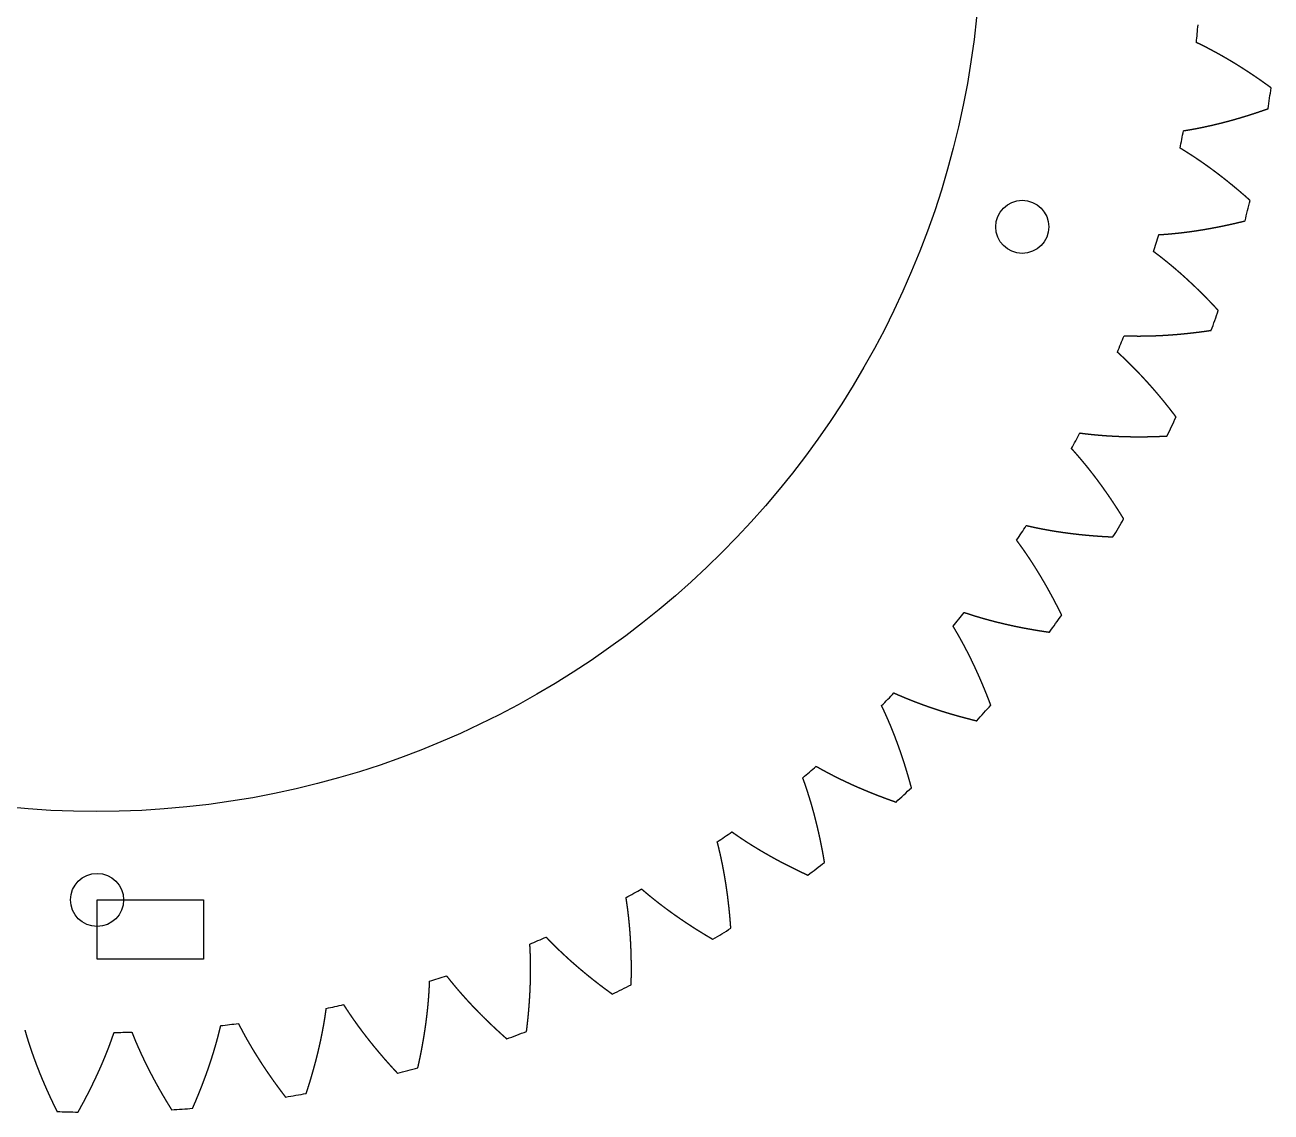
# Model space of a CAD drawing. Header units: millimetres. Extents: x -106 to 415, y -206 to 191.
# Drawn here: x 148.7 to 219.1, y 40.3 to 101.8 of the extents above; entities that cross this region are included whole.
import ezdxf

# ---------------------------------------------------------------- set-up
doc = ezdxf.new("R2010")
doc.units = ezdxf.units.MM
doc.header["$MEASUREMENT"] = 0

msp = doc.modelspace()

# ---------------------------------------------------------------- linework, layer by layer
at = {"linetype": 'Continuous'}
msp.add_lwpolyline([(152.77014, 52.32297), (158.78647, 52.32297), (158.78647, 48.97649), (152.77014, 48.97649)], close=True, dxfattribs=at)
for centre, radius in [((152.72122, 107.32297), 50), ((205.04444, 90.37356), 1.5), ((152.77014, 52.32297), 1.5)]:
    msp.add_circle(centre, radius)
for radius, start, end in [(62.5, 354.0031316, 354.9199455), (67, 351.1838634, 352.2007522), (62.5, 348.4646701, 349.3814839), (67, 345.6454018, 346.6622907), (62.5, 342.9262085, 343.8430224), (67, 340.1069403, 341.1238291), (62.5, 337.387747, 338.3045609), (67, 334.5684787, 335.5853676), (62.5, 331.8492855, 332.7660993), (62.5, 326.3108239, 327.2276378), (67, 329.0300172, 330.046906), (62.5, 320.7723624, 321.6891762), (67, 323.4915557, 324.5084445), (62.5, 315.2339009, 316.1507147), (67, 317.9530941, 318.969983), (62.5, 309.6954393, 310.6122532), (67, 312.4146326, 313.4315214), (62.5, 304.1569778, 305.0737916), (67, 306.8761711, 307.8930599), (62.5, 298.6185162, 299.5353301), (67, 301.3377095, 302.3545984), (62.5, 293.0800547, 293.9968686), (62.5, 287.5415932, 288.458407), (67, 295.799248, 296.8161368), (62.5, 282.0031316, 282.9199455), (62.5, 276.4646701, 277.3814839), (62.5, 270.9262085, 271.8430224), (67, 290.2607864, 291.2776753), (67, 284.7223249, 285.7392137), (67, 279.1838634, 280.2007522), (67, 268.1069403, 269.1238291), (67, 273.6454018, 274.6622907)]:
    msp.add_arc((152.72122, 107.32297), radius, start, end)
for points in [[(219.10144, 98.2309), (219.08332, 98.24419), (219.04704, 98.27073), (218.9926, 98.31043), (218.91991, 98.36313), (218.82891, 98.42862), (218.73776, 98.49371), (218.64646, 98.55842), (218.55503, 98.62273), (218.46344, 98.68665), (218.37171, 98.75017), (218.27984, 98.81328), (218.18782, 98.876), (218.09566, 98.93831), (218.00335, 99.00021), (217.91091, 99.0617), (217.81832, 99.12278), (217.72559, 99.18344), (217.63272, 99.24368), (217.53971, 99.3035), (217.44655, 99.3629), (217.35326, 99.42187), (217.25982, 99.48041), (217.16625, 99.53852), (217.07254, 99.59619), (216.97868, 99.65342), (216.88469, 99.7102), (216.79056, 99.76655), (216.69629, 99.82244), (216.60188, 99.87788), (216.50734, 99.93286), (216.41266, 99.98738), (216.31784, 100.04144), (216.22288, 100.09502), (216.12779, 100.14814), (216.03256, 100.20077), (215.93719, 100.25293), (215.84169, 100.3046), (215.74605, 100.35579), (215.65028, 100.40648), (215.55437, 100.45667), (215.45833, 100.50634), (215.36215, 100.5555), (215.26583, 100.60414), (215.16938, 100.65226), (215.0728, 100.69985), (214.99542, 100.73751), (214.93733, 100.76552), (214.89858, 100.78408), (214.8792, 100.79334)], [(214.15096, 95.80616), (214.17218, 95.80949), (214.21463, 95.8162), (214.2783, 95.82643), (214.36321, 95.84039), (214.46937, 95.85837), (214.57556, 95.8769), (214.68176, 95.89597), (214.78798, 95.91557), (214.89422, 95.93571), (215.00047, 95.95638), (215.10674, 95.97757), (215.21302, 95.99927), (215.31931, 96.02148), (215.42561, 96.04419), (215.53191, 96.0674), (215.63822, 96.0911), (215.74454, 96.11529), (215.85085, 96.13998), (215.95717, 96.16515), (216.06349, 96.1908), (216.16981, 96.21693), (216.27613, 96.24353), (216.38244, 96.27061), (216.48874, 96.29815), (216.59504, 96.32615), (216.70133, 96.35462), (216.80762, 96.38354), (216.91389, 96.41292), (217.02015, 96.44275), (217.1264, 96.47303), (217.23263, 96.50376), (217.33885, 96.53493), (217.44506, 96.56654), (217.55124, 96.59859), (217.65741, 96.63108), (217.76356, 96.664), (217.86969, 96.69736), (217.9758, 96.73114), (218.08189, 96.76535), (218.18795, 96.79999), (218.29399, 96.83505), (218.4, 96.87053), (218.50598, 96.90643), (218.61194, 96.94275), (218.71787, 96.97948), (218.80259, 97.00919), (218.86611, 97.03166), (218.90846, 97.04672), (218.92963, 97.05427)], [(217.91405, 91.86673), (217.89728, 91.88171), (217.86374, 91.91163), (217.81338, 91.95639), (217.74612, 92.01586), (217.66186, 92.08983), (217.57742, 92.16342), (217.4928, 92.23663), (217.40799, 92.30947), (217.32301, 92.38193), (217.23784, 92.454), (217.15248, 92.52569), (217.06695, 92.59699), (216.98123, 92.66791), (216.89533, 92.73843), (216.80925, 92.80855), (216.72299, 92.87828), (216.63655, 92.94761), (216.54992, 93.01653), (216.46312, 93.08505), (216.37613, 93.15316), (216.28897, 93.22086), (216.20162, 93.28815), (216.11409, 93.35501), (216.02638, 93.42146), (215.93849, 93.48748), (215.85041, 93.55308), (215.76216, 93.61824), (215.67373, 93.68297), (215.58511, 93.74726), (215.49631, 93.81111), (215.40734, 93.87452), (215.31818, 93.93747), (215.22884, 93.99997), (215.13931, 94.06201), (215.04961, 94.1236), (214.95972, 94.18471), (214.86965, 94.24536), (214.7794, 94.30554), (214.68897, 94.36524), (214.59835, 94.42445), (214.50755, 94.48316), (214.41656, 94.54138), (214.32539, 94.59908), (214.23404, 94.65628), (214.1425, 94.71298), (214.06912, 94.75792), (214.014, 94.79141), (213.97722, 94.81363), (213.95882, 94.82471)], [(212.75265, 89.9311), (212.77409, 89.93236), (212.81699, 89.93495), (212.88135, 89.93898), (212.96722, 89.94468), (213.07462, 89.95234), (213.18209, 89.96053), (213.28964, 89.96926), (213.39726, 89.97852), (213.50494, 89.98831), (213.6127, 89.99863), (213.72051, 90.00946), (213.82839, 90.0208), (213.93633, 90.03265), (214.04432, 90.04499), (214.15237, 90.05783), (214.26047, 90.07117), (214.36862, 90.08499), (214.47683, 90.0993), (214.58508, 90.11409), (214.69338, 90.12936), (214.80172, 90.14511), (214.91011, 90.16132), (215.01854, 90.17801), (215.127, 90.19516), (215.23551, 90.21278), (215.34405, 90.23085), (215.45263, 90.24938), (215.56124, 90.26837), (215.66988, 90.2878), (215.77856, 90.30769), (215.88726, 90.32802), (215.996, 90.34879), (216.10476, 90.37001), (216.21354, 90.39166), (216.32235, 90.41375), (216.43118, 90.43627), (216.54003, 90.45923), (216.64891, 90.48261), (216.7578, 90.50643), (216.86671, 90.53066), (216.97564, 90.55533), (217.08458, 90.58041), (217.19353, 90.60591), (217.3025, 90.63183), (217.41148, 90.65817), (217.49867, 90.67957), (217.56407, 90.6958), (217.60767, 90.70671), (217.62947, 90.71218)], [(216.11796, 85.64687), (216.10272, 85.6634), (216.07223, 85.69641), (216.02642, 85.74583), (215.96521, 85.81151), (215.88848, 85.89326), (215.81154, 85.97466), (215.73438, 86.0557), (215.657, 86.13638), (215.5794, 86.2167), (215.50159, 86.29666), (215.42355, 86.37626), (215.3453, 86.45548), (215.26682, 86.53434), (215.18813, 86.61282), (215.10922, 86.69092), (215.03009, 86.76865), (214.95075, 86.846), (214.87118, 86.92296), (214.79139, 86.99954), (214.71139, 87.07573), (214.63116, 87.15152), (214.55071, 87.22692), (214.47004, 87.30193), (214.38916, 87.37653), (214.30805, 87.45072), (214.22672, 87.52451), (214.14517, 87.59789), (214.06339, 87.67085), (213.98139, 87.7434), (213.89917, 87.81552), (213.81673, 87.88722), (213.73406, 87.95848), (213.65117, 88.02931), (213.56805, 88.09971), (213.48471, 88.16966), (213.40114, 88.23917), (213.31735, 88.30823), (213.23333, 88.37683), (213.14908, 88.44498), (213.0646, 88.51266), (212.97989, 88.57986), (212.89494, 88.64659), (212.80977, 88.71282), (212.72436, 88.77857), (212.63872, 88.84384), (212.57002, 88.89566), (212.51839, 88.9343), (212.48393, 88.95997), (212.46668, 88.97278)], [(210.79384, 84.21842), (210.81531, 84.21761), (210.85825, 84.21604), (210.92271, 84.21385), (211.00872, 84.21123), (211.11636, 84.20849), (211.22412, 84.20627), (211.33201, 84.20458), (211.44002, 84.20341), (211.54815, 84.20276), (211.65639, 84.20263), (211.76475, 84.20301), (211.87322, 84.20388), (211.9818, 84.20526), (212.09048, 84.20712), (212.19926, 84.20947), (212.30814, 84.21231), (212.41713, 84.21563), (212.52621, 84.21943), (212.63538, 84.2237), (212.74465, 84.22845), (212.854, 84.23367), (212.96345, 84.23935), (213.07298, 84.24549), (213.1826, 84.2521), (213.2923, 84.25915), (213.40208, 84.26667), (213.51194, 84.27463), (213.62187, 84.28305), (213.73189, 84.2919), (213.84197, 84.30121), (213.95213, 84.31095), (214.06236, 84.32114), (214.17266, 84.33175), (214.28303, 84.34281), (214.39346, 84.35429), (214.50396, 84.36621), (214.61452, 84.37855), (214.72514, 84.39132), (214.83582, 84.40451), (214.94657, 84.41812), (215.05736, 84.43216), (215.16822, 84.44661), (215.27912, 84.46148), (215.39008, 84.47676), (215.50109, 84.49245), (215.58995, 84.50534), (215.65661, 84.51518), (215.70106, 84.52183), (215.72329, 84.52517)], [(213.72995, 79.62939), (213.71638, 79.64731), (213.68922, 79.68312), (213.64839, 79.73673), (213.59381, 79.80801), (213.52533, 79.89678), (213.4566, 79.98523), (213.38762, 80.07334), (213.31839, 80.16111), (213.24891, 80.24855), (213.17917, 80.33564), (213.10918, 80.4224), (213.03894, 80.5088), (212.96844, 80.59486), (212.89769, 80.68057), (212.82669, 80.76593), (212.75543, 80.85093), (212.68392, 80.93558), (212.61215, 81.01986), (212.54013, 81.10378), (212.46785, 81.18734), (212.39531, 81.27052), (212.32252, 81.35333), (212.24947, 81.43577), (212.17616, 81.51783), (212.10259, 81.59951), (212.02876, 81.6808), (211.95467, 81.76171), (211.88032, 81.84222), (211.80571, 81.92234), (211.73083, 82.00206), (211.65569, 82.08138), (211.58029, 82.16029), (211.50462, 82.23879), (211.42869, 82.31688), (211.35248, 82.39455), (211.27601, 82.4718), (211.19928, 82.54862), (211.12227, 82.62502), (211.04499, 82.70098), (210.96744, 82.77649), (210.88961, 82.85156), (210.8115, 82.92617), (210.73312, 83.00032), (210.65445, 83.07401), (210.57551, 83.14723), (210.51213, 83.20544), (210.46447, 83.24889), (210.43265, 83.27776), (210.41672, 83.29218)], [(208.29283, 78.72147), (208.31412, 78.71859), (208.35671, 78.71288), (208.42065, 78.70447), (208.50601, 78.69357), (208.61288, 78.68045), (208.71992, 78.66784), (208.82714, 78.65574), (208.93454, 78.64416), (209.0421, 78.63308), (209.14983, 78.6225), (209.25772, 78.61241), (209.36576, 78.60282), (209.47397, 78.59371), (209.58232, 78.58507), (209.69082, 78.57692), (209.79947, 78.56923), (209.90826, 78.56202), (210.0172, 78.55527), (210.12628, 78.54899), (210.23549, 78.54317), (210.34484, 78.5378), (210.45433, 78.5329), (210.56394, 78.52844), (210.67368, 78.52443), (210.78355, 78.52087), (210.89354, 78.51776), (211.00366, 78.51508), (211.11389, 78.51284), (211.22425, 78.51104), (211.33472, 78.50968), (211.4453, 78.50875), (211.556, 78.50824), (211.66681, 78.50817), (211.77773, 78.50852), (211.88876, 78.50929), (211.99989, 78.51048), (212.11112, 78.5121), (212.22246, 78.51413), (212.3339, 78.51658), (212.44544, 78.51944), (212.55707, 78.52272), (212.6688, 78.5264), (212.78063, 78.5305), (212.89254, 78.535), (213.00455, 78.5399), (213.09423, 78.54415), (213.16153, 78.54752), (213.20642, 78.54984), (213.22886, 78.55103)], [(210.77233, 73.87049), (210.76055, 73.88963), (210.73696, 73.92789), (210.7015, 73.98519), (210.65406, 74.06141), (210.59447, 74.15638), (210.5346, 74.25104), (210.47444, 74.3454), (210.41401, 74.43944), (210.35328, 74.53317), (210.29228, 74.62659), (210.23099, 74.7197), (210.16941, 74.81248), (210.10755, 74.90494), (210.04541, 74.99708), (209.98297, 75.08889), (209.92025, 75.18038), (209.85724, 75.27153), (209.79395, 75.36235), (209.73036, 75.45283), (209.66648, 75.54297), (209.60231, 75.63276), (209.53785, 75.72221), (209.47309, 75.81132), (209.40805, 75.90007), (209.3427, 75.98847), (209.27706, 76.07651), (209.21113, 76.16418), (209.1449, 76.2515), (209.07837, 76.33845), (209.01153, 76.42502), (208.9444, 76.51122), (208.87697, 76.59704), (208.80923, 76.68248), (208.74118, 76.76753), (208.67283, 76.85219), (208.60418, 76.93646), (208.53521, 77.02033), (208.46594, 77.1038), (208.39635, 77.18687), (208.32644, 77.26952), (208.25622, 77.35174), (208.18568, 77.43354), (208.11482, 77.51491), (208.04363, 77.59585), (207.97213, 77.67635), (207.91466, 77.7404), (207.87142, 77.78825), (207.84253, 77.82006), (207.82807, 77.83594)], [(205.27296, 73.49155), (205.29387, 73.48663), (205.33571, 73.47684), (205.39854, 73.4623), (205.48245, 73.44321), (205.58755, 73.41984), (205.69288, 73.39696), (205.79843, 73.37457), (205.90421, 73.35267), (206.0102, 73.33126), (206.1164, 73.31034), (206.22281, 73.28989), (206.32943, 73.26991), (206.43625, 73.2504), (206.54326, 73.23135), (206.65047, 73.21275), (206.75787, 73.19462), (206.86546, 73.17694), (206.97324, 73.15971), (207.0812, 73.14293), (207.18934, 73.12659), (207.29767, 73.1107), (207.40616, 73.09525), (207.51484, 73.08024), (207.62368, 73.06566), (207.73269, 73.05151), (207.84187, 73.03779), (207.95121, 73.0245), (208.06072, 73.01163), (208.17038, 72.99919), (208.28021, 72.98717), (208.39018, 72.97557), (208.50032, 72.96438), (208.6106, 72.95361), (208.72104, 72.94326), (208.83162, 72.93331), (208.94235, 72.92378), (209.05322, 72.91465), (209.16423, 72.90592), (209.27539, 72.8976), (209.38668, 72.88969), (209.49811, 72.88217), (209.60968, 72.87506), (209.72137, 72.86834), (209.8332, 72.86202), (209.94516, 72.85609), (210.03483, 72.85167), (210.10214, 72.84852), (210.14704, 72.8465), (210.1695, 72.84551)], [(207.27269, 68.42391), (207.26282, 68.44411), (207.24304, 68.48446), (207.21327, 68.54492), (207.1734, 68.62536), (207.12326, 68.72564), (207.0728, 68.82564), (207.02203, 68.92536), (206.97096, 69.0248), (206.91957, 69.12395), (206.86786, 69.22282), (206.81584, 69.32141), (206.76351, 69.4197), (206.71086, 69.5177), (206.6579, 69.61541), (206.60462, 69.71282), (206.55102, 69.80993), (206.4971, 69.90673), (206.44286, 70.00324), (206.38831, 70.09943), (206.33343, 70.19532), (206.27822, 70.29089), (206.22269, 70.38614), (206.16684, 70.48108), (206.11066, 70.57569), (206.05416, 70.66999), (205.99732, 70.76395), (205.94016, 70.85758), (205.88266, 70.95088), (205.82483, 71.04384), (205.76667, 71.13647), (205.70817, 71.22874), (205.64933, 71.32067), (205.59015, 71.41225), (205.53064, 71.50347), (205.47078, 71.59433), (205.41057, 71.68483), (205.35002, 71.77497), (205.28913, 71.86474), (205.22788, 71.95413), (205.16628, 72.04314), (205.10433, 72.13176), (205.04201, 72.21999), (204.97933, 72.30781), (204.91629, 72.39524), (204.85288, 72.48227), (204.80187, 72.55157), (204.76345, 72.60336), (204.73776, 72.63781), (204.7249, 72.65502)], [(201.76242, 68.57752), (201.78276, 68.5706), (201.82346, 68.55682), (201.8846, 68.53628), (201.96627, 68.50918), (202.06863, 68.47578), (202.17126, 68.44284), (202.27416, 68.41036), (202.37732, 68.37836), (202.48075, 68.34682), (202.58444, 68.31574), (202.68838, 68.28512), (202.79257, 68.25494), (202.89701, 68.22521), (203.00169, 68.19592), (203.1066, 68.16707), (203.21175, 68.13865), (203.31713, 68.11067), (203.42274, 68.08312), (203.52858, 68.056), (203.63464, 68.0293), (203.74092, 68.00303), (203.84742, 67.97718), (203.95414, 67.95175), (204.06107, 67.92673), (204.1682, 67.90213), (204.27555, 67.87794), (204.3831, 67.85415), (204.49085, 67.83078), (204.5988, 67.80781), (204.70695, 67.78525), (204.8153, 67.76309), (204.92384, 67.74132), (205.03257, 67.71996), (205.14149, 67.69899), (205.25059, 67.67842), (205.35988, 67.65824), (205.46936, 67.63845), (205.57901, 67.61906), (205.68885, 67.60005), (205.79886, 67.58143), (205.90904, 67.56319), (206.0194, 67.54534), (206.12992, 67.52788), (206.24062, 67.51079), (206.35148, 67.49409), (206.44031, 67.48103), (206.507, 67.4714), (206.5515, 67.46506), (206.57376, 67.46191)], [(203.26373, 63.34053), (203.25585, 63.36158), (203.24005, 63.40366), (203.21626, 63.46671), (203.18434, 63.55062), (203.14411, 63.65527), (203.10354, 63.75967), (203.06263, 63.86383), (203.02139, 63.96773), (202.97981, 64.07139), (202.93789, 64.17479), (202.89563, 64.27793), (202.85303, 64.38082), (202.81008, 64.48344), (202.7668, 64.5858), (202.72317, 64.6879), (202.67919, 64.78973), (202.63487, 64.89129), (202.5902, 64.99257), (202.54518, 65.09358), (202.49981, 65.19432), (202.45409, 65.29477), (202.40801, 65.39494), (202.36158, 65.49482), (202.3148, 65.59442), (202.26766, 65.69372), (202.22016, 65.79273), (202.17229, 65.89145), (202.12407, 65.98986), (202.07548, 66.08797), (202.02653, 66.18577), (201.97721, 66.28327), (201.92752, 66.38044), (201.87746, 66.4773), (201.82702, 66.57384), (201.77621, 66.67006), (201.72502, 66.76595), (201.67346, 66.86151), (201.62151, 66.95673), (201.56918, 67.05162), (201.51645, 67.14616), (201.46334, 67.24035), (201.40983, 67.33417), (201.35592, 67.42764), (201.30161, 67.52075), (201.2469, 67.61348), (201.20282, 67.68739), (201.16957, 67.74265), (201.14733, 67.77942), (201.13619, 67.79778)], [(197.79401, 64.02524), (197.81358, 64.01639), (197.85276, 63.99874), (197.91163, 63.9724), (197.9903, 63.93755), (198.08896, 63.89442), (198.18793, 63.85173), (198.28722, 63.80947), (198.38681, 63.76766), (198.48671, 63.72629), (198.58692, 63.68535), (198.68742, 63.64483), (198.78821, 63.60474), (198.88929, 63.56507), (198.99065, 63.52582), (199.09229, 63.48697), (199.19421, 63.44854), (199.2964, 63.41052), (199.39885, 63.3729), (199.50158, 63.33569), (199.60457, 63.29889), (199.70782, 63.26248), (199.81133, 63.22647), (199.91509, 63.19086), (200.01911, 63.15564), (200.12337, 63.12081), (200.22788, 63.08637), (200.33263, 63.05232), (200.43762, 63.01865), (200.54286, 62.98537), (200.64832, 62.95248), (200.75402, 62.91996), (200.85996, 62.88783), (200.96612, 62.85607), (201.0725, 62.82469), (201.17912, 62.79368), (201.28595, 62.76305), (201.393, 62.73279), (201.50027, 62.7029), (201.60776, 62.67338), (201.71546, 62.64423), (201.82337, 62.61544), (201.93149, 62.58703), (202.03981, 62.55897), (202.14834, 62.53129), (202.25708, 62.50396), (202.34423, 62.48239), (202.40968, 62.46637), (202.45336, 62.45576), (202.4752, 62.45047)], [(198.78286, 58.6678), (198.77705, 58.68952), (198.76539, 58.73292), (198.74779, 58.79797), (198.72412, 58.88457), (198.69417, 58.99262), (198.66387, 59.10045), (198.63321, 59.20806), (198.60219, 59.31546), (198.5708, 59.42265), (198.53906, 59.52961), (198.50695, 59.63635), (198.47448, 59.74287), (198.44164, 59.84916), (198.40843, 59.95522), (198.37486, 60.06105), (198.34092, 60.16665), (198.3066, 60.27201), (198.27192, 60.37714), (198.23686, 60.48202), (198.20142, 60.58666), (198.16561, 60.69106), (198.12942, 60.79521), (198.09285, 60.89911), (198.05589, 61.00275), (198.01855, 61.10614), (197.98083, 61.20928), (197.94272, 61.31215), (197.90422, 61.41476), (197.86533, 61.5171), (197.82604, 61.61917), (197.78636, 61.72096), (197.74628, 61.82248), (197.7058, 61.92372), (197.66492, 62.02468), (197.62363, 62.12535), (197.58194, 62.22574), (197.53983, 62.32583), (197.49732, 62.42562), (197.45439, 62.52511), (197.41104, 62.6243), (197.36726, 62.72317), (197.32306, 62.82173), (197.27842, 62.91996), (197.23335, 63.01787), (197.18785, 63.11546), (197.1511, 63.19327), (197.12335, 63.25148), (197.10476, 63.29023), (197.09544, 63.30958)], [(193.40476, 59.87721), (193.42339, 59.86652), (193.46068, 59.84517), (193.51673, 59.81328), (193.59167, 59.77099), (193.68571, 59.71854), (193.7801, 59.66649), (193.87484, 59.61486), (193.96994, 59.56363), (194.06538, 59.51281), (194.16116, 59.46239), (194.25729, 59.41236), (194.35374, 59.36273), (194.45052, 59.31349), (194.54761, 59.26463), (194.64503, 59.21616), (194.74276, 59.16807), (194.8408, 59.12036), (194.93915, 59.07304), (195.03781, 59.02609), (195.13677, 58.97951), (195.23602, 58.93331), (195.33557, 58.88748), (195.43541, 58.84202), (195.53554, 58.79692), (195.63595, 58.75219), (195.73665, 58.70783), (195.83763, 58.66383), (195.93888, 58.62019), (196.04041, 58.5769), (196.14221, 58.53398), (196.24428, 58.49142), (196.34662, 58.44921), (196.44922, 58.40735), (196.55208, 58.36585), (196.6552, 58.3247), (196.75858, 58.2839), (196.86221, 58.24345), (196.9661, 58.20334), (197.07023, 58.16359), (197.17461, 58.12418), (197.27924, 58.08511), (197.38411, 58.04639), (197.48923, 58.00802), (197.59458, 57.96998), (197.70017, 57.93229), (197.78483, 57.90241), (197.84843, 57.88015), (197.89088, 57.86537), (197.91211, 57.858)], [(193.87192, 54.44935), (193.86823, 54.47153), (193.86082, 54.51586), (193.84958, 54.5823), (193.83438, 54.67078), (193.815, 54.78121), (193.79525, 54.89146), (193.77512, 55.00153), (193.75461, 55.11143), (193.73371, 55.22114), (193.71244, 55.33067), (193.69078, 55.44001), (193.66874, 55.54916), (193.64632, 55.65813), (193.6235, 55.7669), (193.6003, 55.87547), (193.57671, 55.98386), (193.55272, 56.09204), (193.52834, 56.20002), (193.50357, 56.3078), (193.4784, 56.41537), (193.45283, 56.52274), (193.42686, 56.62989), (193.40048, 56.73684), (193.37371, 56.84357), (193.34652, 56.95008), (193.31893, 57.05637), (193.29092, 57.16244), (193.26251, 57.26828), (193.23367, 57.3739), (193.20442, 57.47929), (193.17475, 57.58444), (193.14466, 57.68935), (193.11414, 57.79403), (193.08319, 57.89846), (193.05181, 58.00264), (193.02, 58.10658), (192.98775, 58.21027), (192.95507, 58.3137), (192.92194, 58.41687), (192.88837, 58.51978), (192.85434, 58.62242), (192.81985, 58.72478), (192.7849, 58.82686), (192.74949, 58.92866), (192.71362, 59.03019), (192.68455, 59.11118), (192.66255, 59.1718), (192.64778, 59.21216), (192.64038, 59.23232)], [(188.63565, 56.17218), (188.65317, 56.15974), (188.68823, 56.13489), (188.74094, 56.09773), (188.81145, 56.04841), (188.89998, 55.98713), (188.98891, 55.92622), (189.07822, 55.86568), (189.16793, 55.80551), (189.25802, 55.74572), (189.34849, 55.68628), (189.43934, 55.62722), (189.53055, 55.56851), (189.62212, 55.51016), (189.71406, 55.45216), (189.80634, 55.39451), (189.89897, 55.33721), (189.99195, 55.28027), (190.08527, 55.22367), (190.17894, 55.16741), (190.27294, 55.11151), (190.36727, 55.05594), (190.46193, 55.00071), (190.55692, 54.94583), (190.65223, 54.89128), (190.74786, 54.83707), (190.8438, 54.78319), (190.94006, 54.72965), (191.03663, 54.67644), (191.13351, 54.62356), (191.23069, 54.57102), (191.32817, 54.5188), (191.42596, 54.46691), (191.52404, 54.41535), (191.62242, 54.36411), (191.72108, 54.3132), (191.82004, 54.26261), (191.91929, 54.21235), (192.01882, 54.1624), (192.11863, 54.11278), (192.21872, 54.06348), (192.31909, 54.0145), (192.41973, 53.96584), (192.52065, 53.9175), (192.62184, 53.86948), (192.7233, 53.82177), (192.80468, 53.78385), (192.86584, 53.75556), (192.90666, 53.73676), (192.92709, 53.72737)], [(188.57678, 50.72457), (188.57525, 50.747), (188.57214, 50.79184), (188.56737, 50.85905), (188.56078, 50.94859), (188.55215, 51.06037), (188.54313, 51.17201), (188.53371, 51.28352), (188.52391, 51.39488), (188.5137, 51.50609), (188.5031, 51.61716), (188.49209, 51.72808), (188.48069, 51.83886), (188.46889, 51.94948), (188.45668, 52.05994), (188.44406, 52.17025), (188.43104, 52.2804), (188.41761, 52.39039), (188.40376, 52.50022), (188.38951, 52.60989), (188.37484, 52.71939), (188.35975, 52.82872), (188.34424, 52.93789), (188.32831, 53.04688), (188.31196, 53.15569), (188.29518, 53.26433), (188.27798, 53.37279), (188.26034, 53.48107), (188.24227, 53.58916), (188.22377, 53.69707), (188.20482, 53.80478), (188.18544, 53.91231), (188.16561, 54.01964), (188.14534, 54.12677), (188.12461, 54.2337), (188.10343, 54.34043), (188.0818, 54.44695), (188.05972, 54.55326), (188.03717, 54.65937), (188.01415, 54.76525), (187.99066, 54.87092), (187.9667, 54.97636), (187.94225, 55.08158), (187.91732, 55.18656), (187.8919, 55.2913), (187.866, 55.39581), (187.84488, 55.47923), (187.82883, 55.54169), (187.81803, 55.58329), (187.81261, 55.60407)], [(183.53123, 52.94473), (183.54746, 52.93066), (183.57996, 52.90254), (183.62883, 52.86047), (183.69426, 52.80457), (183.77646, 52.73503), (183.85909, 52.66582), (183.94215, 52.59694), (184.02563, 52.5284), (184.10953, 52.46019), (184.19384, 52.3923), (184.27857, 52.32474), (184.36369, 52.2575), (184.4492, 52.19059), (184.5351, 52.12398), (184.62139, 52.0577), (184.70806, 51.99173), (184.79511, 51.92608), (184.88254, 51.86073), (184.97033, 51.7957), (185.0585, 51.73098), (185.14703, 51.66657), (185.23592, 51.60247), (185.32516, 51.53867), (185.41476, 51.47518), (185.50471, 51.41199), (185.59501, 51.34911), (185.68565, 51.28653), (185.77664, 51.22424), (185.86796, 51.16226), (185.95962, 51.10058), (186.05161, 51.0392), (186.14393, 50.97811), (186.23657, 50.91733), (186.32954, 50.85683), (186.42284, 50.79664), (186.51645, 50.73674), (186.61038, 50.67713), (186.70463, 50.61781), (186.79918, 50.55879), (186.89405, 50.50006), (186.98922, 50.44162), (187.0847, 50.38347), (187.18048, 50.32562), (187.27657, 50.26805), (187.37295, 50.21077), (187.45029, 50.16518), (187.50843, 50.13112), (187.54725, 50.10846), (187.56667, 50.09715)], [(182.94686, 47.52823), (182.9475, 47.5507), (182.94874, 47.59563), (182.95048, 47.66299), (182.95256, 47.75275), (182.95475, 47.86484), (182.95655, 47.97684), (182.95794, 48.08873), (182.95893, 48.20051), (182.9595, 48.31219), (182.95967, 48.42377), (182.95942, 48.53523), (182.95876, 48.64659), (182.95769, 48.75783), (182.9562, 48.86896), (182.95429, 48.97997), (182.95196, 49.09087), (182.94921, 49.20164), (182.94603, 49.31229), (182.94242, 49.42283), (182.93839, 49.53323), (182.93392, 49.64351), (182.92902, 49.75366), (182.92369, 49.86368), (182.91791, 49.97356), (182.9117, 50.08331), (182.90504, 50.19293), (182.89794, 50.3024), (182.89039, 50.41173), (182.88238, 50.52092), (182.87392, 50.62996), (182.86501, 50.73886), (182.85563, 50.8476), (182.84579, 50.95619), (182.83548, 51.06462), (182.8247, 51.17289), (182.81346, 51.281), (182.80173, 51.38895), (182.78953, 51.49674), (182.77684, 51.60435), (182.76366, 51.71179), (182.74998, 51.81906), (182.73581, 51.92614), (182.72112, 52.03303), (182.70593, 52.13974), (182.69023, 52.24627), (182.67727, 52.33134), (182.66732, 52.39505), (182.66059, 52.4375), (182.65719, 52.45871)], [(178.13914, 50.22499), (178.15393, 50.20942), (178.18357, 50.1783), (178.22816, 50.1317), (178.28788, 50.06975), (178.36299, 49.9926), (178.43855, 49.91574), (178.51458, 49.83917), (178.59105, 49.76289), (178.66798, 49.6869), (178.74534, 49.61119), (178.82315, 49.53577), (178.90138, 49.46063), (178.98004, 49.38577), (179.05911, 49.31119), (179.1386, 49.23689), (179.2185, 49.16286), (179.29881, 49.08911), (179.37952, 49.01564), (179.46063, 48.94244), (179.54214, 48.86951), (179.62403, 48.79686), (179.70632, 48.72447), (179.789, 48.65236), (179.87205, 48.58052), (179.95548, 48.50894), (180.03929, 48.43764), (180.12347, 48.3666), (180.20801, 48.29583), (180.29293, 48.22532), (180.3782, 48.15508), (180.46384, 48.08511), (180.54983, 48.0154), (180.63618, 47.94595), (180.72288, 47.87677), (180.80993, 47.80785), (180.89732, 47.73919), (180.98506, 47.67079), (181.07314, 47.60266), (181.16156, 47.53479), (181.25032, 47.46718), (181.33941, 47.39982), (181.42883, 47.33273), (181.51858, 47.2659), (181.60865, 47.19933), (181.69906, 47.13302), (181.77164, 47.08018), (181.82622, 47.04066), (181.86267, 47.01437), (181.88091, 47.00123)], [(177.03473, 44.89018), (177.03753, 44.91248), (177.0431, 44.95708), (177.05134, 45.02396), (177.06207, 45.1131), (177.07508, 45.22446), (177.08767, 45.33575), (177.09986, 45.44699), (177.11162, 45.55816), (177.12298, 45.66926), (177.13391, 45.7803), (177.14442, 45.89127), (177.15452, 46.00217), (177.16418, 46.11299), (177.17342, 46.22375), (177.18224, 46.33443), (177.19062, 46.44503), (177.19857, 46.55555), (177.20609, 46.66599), (177.21317, 46.77636), (177.21981, 46.88664), (177.22601, 46.99683), (177.23176, 47.10694), (177.23707, 47.21696), (177.24193, 47.32689), (177.24633, 47.43673), (177.25029, 47.54647), (177.25378, 47.65612), (177.25682, 47.76567), (177.25939, 47.87512), (177.2615, 47.98447), (177.26313, 48.09372), (177.26429, 48.20286), (177.26498, 48.31189), (177.26518, 48.42081), (177.26491, 48.52961), (177.26414, 48.63831), (177.26289, 48.74689), (177.26115, 48.85535), (177.25891, 48.96368), (177.25616, 49.07189), (177.2529, 49.17998), (177.24912, 49.28793), (177.24482, 49.39574), (177.24, 49.50342), (177.23466, 49.61096), (177.22997, 49.69688), (177.22621, 49.76126), (177.2236, 49.80416), (177.22228, 49.8256)], [(172.50973, 48.03836), (172.52295, 48.02143), (172.54944, 47.9876), (172.58933, 47.93692), (172.64279, 47.86949), (172.7101, 47.78545), (172.7779, 47.70166), (172.84618, 47.61811), (172.91493, 47.5348), (172.98416, 47.45174), (173.05386, 47.36892), (173.12403, 47.28634), (173.19464, 47.204), (173.26571, 47.1219), (173.33721, 47.04004), (173.40916, 46.95841), (173.48154, 46.87702), (173.55436, 46.79586), (173.6276, 46.71494), (173.70126, 46.63425), (173.77535, 46.5538), (173.84986, 46.47358), (173.92478, 46.39359), (174.0001, 46.31384), (174.07583, 46.23431), (174.15197, 46.15502), (174.2285, 46.07596), (174.30543, 45.99713), (174.38275, 45.91853), (174.46047, 45.84016), (174.53857, 45.76201), (174.61705, 45.6841), (174.69591, 45.60642), (174.77515, 45.52896), (174.85477, 45.45173), (174.93476, 45.37474), (175.01512, 45.29796), (175.09585, 45.22142), (175.17694, 45.1451), (175.2584, 45.06901), (175.34021, 44.99315), (175.42239, 44.91751), (175.50492, 44.84211), (175.5878, 44.76693), (175.67103, 44.69197), (175.75461, 44.61725), (175.82175, 44.55764), (175.87226, 44.51304), (175.90601, 44.48335), (175.9229, 44.46852)], [(170.89559, 42.83505), (170.90053, 42.85698), (170.91038, 42.90083), (170.92503, 42.9666), (170.94432, 43.05429), (170.96801, 43.16387), (170.99129, 43.27343), (171.01415, 43.38297), (171.0366, 43.49248), (171.05862, 43.60197), (171.08022, 43.71144), (171.10139, 43.82088), (171.12214, 43.93028), (171.14246, 44.03966), (171.16235, 44.149), (171.1818, 44.25831), (171.20082, 44.36759), (171.2194, 44.47683), (171.23754, 44.58603), (171.25524, 44.6952), (171.27249, 44.80432), (171.2893, 44.9134), (171.30565, 45.02244), (171.32155, 45.13144), (171.337, 45.24038), (171.35199, 45.34928), (171.36651, 45.45813), (171.38057, 45.56693), (171.39417, 45.67568), (171.40729, 45.78437), (171.41994, 45.89301), (171.43211, 46.00158), (171.4438, 46.1101), (171.45501, 46.21856), (171.46572, 46.32695), (171.47595, 46.43528), (171.48568, 46.54354), (171.49492, 46.65173), (171.50365, 46.75985), (171.51187, 46.8679), (171.51958, 46.97587), (171.52677, 47.08376), (171.53343, 47.19157), (171.53955, 47.2993), (171.54515, 47.40694), (171.55021, 47.51449), (171.55383, 47.60047), (171.55631, 47.66491), (171.55785, 47.70785), (171.5586, 47.72932)], [(164.58676, 41.38202), (164.5938, 41.40337), (164.60784, 41.44607), (164.62876, 41.51012), (164.65642, 41.59553), (164.69058, 41.70232), (164.72433, 41.80912), (164.75766, 41.91594), (164.79056, 42.02278), (164.82305, 42.12963), (164.85511, 42.2365), (164.88675, 42.34338), (164.91796, 42.45028), (164.94874, 42.55718), (164.97909, 42.6641), (165.009, 42.77102), (165.03848, 42.87795), (165.06752, 42.98489), (165.09611, 43.09183), (165.12426, 43.19878), (165.15197, 43.30572), (165.17922, 43.41268), (165.20602, 43.51963), (165.23237, 43.62658), (165.25826, 43.73353), (165.28369, 43.84047), (165.30865, 43.94741), (165.33315, 44.05434), (165.35717, 44.16127), (165.38073, 44.26819), (165.4038, 44.3751), (165.4264, 44.48199), (165.4485, 44.58888), (165.47012, 44.69574), (165.49125, 44.8026), (165.51189, 44.90943), (165.53202, 45.01625), (165.55165, 45.12304), (165.57078, 45.22981), (165.58939, 45.33656), (165.60749, 45.44329), (165.62505, 45.54998), (165.64209, 45.65665), (165.65858, 45.76328), (165.67454, 45.86988), (165.68996, 45.97644), (165.70186, 46.06166), (165.71054, 46.12557), (165.71623, 46.16816), (165.71904, 46.18946)], [(166.69556, 46.40526), (166.70709, 46.38713), (166.73019, 46.3509), (166.76499, 46.29661), (166.8117, 46.22434), (166.87059, 46.13419), (166.92998, 46.04424), (166.98988, 45.95449), (167.05027, 45.86494), (167.11116, 45.77559), (167.17254, 45.68643), (167.23441, 45.59746), (167.29675, 45.50869), (167.35956, 45.42011), (167.42283, 45.33173), (167.48656, 45.24354), (167.55075, 45.15554), (167.61539, 45.06774), (167.68048, 44.98012), (167.74602, 44.8927), (167.81199, 44.80548), (167.87841, 44.71844), (167.94526, 44.6316), (168.01253, 44.54494), (168.08024, 44.45848), (168.14836, 44.37221), (168.21691, 44.28613), (168.28587, 44.20024), (168.35525, 44.11455), (168.42503, 44.02904), (168.49522, 43.94373), (168.56582, 43.8586), (168.63682, 43.77367), (168.70822, 43.68893), (168.78001, 43.60438), (168.85219, 43.52002), (168.92477, 43.43585), (168.99773, 43.35187), (169.07108, 43.26808), (169.14481, 43.18448), (169.21892, 43.10108), (169.29341, 43.01787), (169.36828, 42.93485), (169.44352, 42.85202), (169.51913, 42.76938), (169.59511, 42.68694), (169.65618, 42.62113), (169.70215, 42.57186), (169.73287, 42.53906), (169.74825, 42.52266)], [(158.16715, 40.54467), (158.17622, 40.56524), (158.19431, 40.60638), (158.22132, 40.66811), (158.25709, 40.75046), (158.3014, 40.85345), (158.34529, 40.9565), (158.38878, 41.0596), (158.43184, 41.16277), (158.47449, 41.26598), (158.51672, 41.36926), (158.55852, 41.47259), (158.5999, 41.57597), (158.64086, 41.67941), (158.68138, 41.78289), (158.72148, 41.88643), (158.76114, 41.99002), (158.80036, 42.09365), (158.83914, 42.19733), (158.87748, 42.30106), (158.91538, 42.40484), (158.95283, 42.50866), (158.98983, 42.61253), (159.02638, 42.71644), (159.06246, 42.82039), (159.09809, 42.92438), (159.13326, 43.02841), (159.16797, 43.13248), (159.2022, 43.23659), (159.23596, 43.34073), (159.26925, 43.44491), (159.30205, 43.54913), (159.33437, 43.65338), (159.36621, 43.75766), (159.39755, 43.86198), (159.4284, 43.96632), (159.45875, 44.0707), (159.4886, 44.1751), (159.51794, 44.27953), (159.54677, 44.38398), (159.57508, 44.48846), (159.60286, 44.59296), (159.63011, 44.69748), (159.65682, 44.80202), (159.68299, 44.90659), (159.70862, 45.01116), (159.72869, 45.09484), (159.7435, 45.15761), (159.75327, 45.19946), (159.75813, 45.22038)], [(160.75091, 45.34093), (160.76064, 45.32177), (160.78014, 45.28348), (160.80954, 45.22608), (160.84905, 45.14964), (160.89897, 45.05423), (160.9494, 44.95897), (161.00035, 44.86386), (161.05182, 44.7689), (161.1038, 44.67408), (161.15629, 44.57941), (161.20928, 44.48489), (161.26277, 44.39052), (161.31673, 44.2963), (161.37118, 44.20222), (161.4261, 44.10829), (161.4815, 44.01451), (161.53736, 43.92087), (161.59369, 43.82739), (161.65048, 43.73405), (161.70774, 43.64086), (161.76544, 43.54782), (161.82359, 43.45493), (161.88219, 43.36219), (161.94124, 43.2696), (162.00072, 43.17715), (162.06064, 43.08486), (162.12099, 42.99272), (162.18177, 42.90073), (162.24298, 42.80888), (162.30461, 42.71719), (162.36666, 42.62565), (162.42913, 42.53426), (162.49201, 42.44303), (162.55531, 42.35194), (162.61902, 42.26101), (162.68313, 42.17023), (162.74765, 42.0796), (162.81257, 41.98912), (162.87788, 41.8988), (162.9436, 41.80863), (163.00971, 41.71862), (163.07621, 41.62876), (163.14311, 41.53906), (163.21039, 41.44951), (163.27805, 41.36012), (163.33249, 41.28872), (163.3735, 41.23525), (163.40091, 41.19963), (163.41463, 41.18183)], [(148.69292, 44.95293), (148.69878, 44.93226), (148.71056, 44.89093), (148.72838, 44.82896), (148.75247, 44.74635), (148.78313, 44.64313), (148.81432, 44.53995), (148.84605, 44.43682), (148.87831, 44.33374), (148.91111, 44.2307), (148.94444, 44.12771), (148.97828, 44.02477), (149.01263, 43.92189), (149.04749, 43.81905), (149.08285, 43.71626), (149.1187, 43.61353), (149.15505, 43.51085), (149.19188, 43.40823), (149.2292, 43.30566), (149.267, 43.20315), (149.30528, 43.1007), (149.34404, 42.99831), (149.38326, 42.89597), (149.42295, 42.7937), (149.46311, 42.69149), (149.50372, 42.58934), (149.54479, 42.48726), (149.58631, 42.38524), (149.62828, 42.28328), (149.67071, 42.18139), (149.71357, 42.07956), (149.75688, 41.97781), (149.80063, 41.87612), (149.84481, 41.7745), (149.88943, 41.67295), (149.93448, 41.57147), (149.97996, 41.47007), (150.02586, 41.36873), (150.07219, 41.26747), (150.11894, 41.16628), (150.1661, 41.06516), (150.21369, 40.96413), (150.26169, 40.86316), (150.3101, 40.76228), (150.35892, 40.66147), (150.40816, 40.56075), (150.44786, 40.48022), (150.47783, 40.41987), (150.49789, 40.37965), (150.50793, 40.35954)], [(151.69669, 40.33081), (151.7077, 40.3504), (151.72968, 40.38961), (151.76252, 40.44845), (151.80607, 40.52696), (151.86011, 40.62519), (151.91375, 40.72352), (151.96698, 40.82195), (152.0198, 40.92047), (152.07221, 41.01909), (152.12421, 41.11781), (152.17579, 41.21662), (152.22696, 41.31553), (152.27771, 41.41453), (152.32803, 41.51362), (152.37793, 41.6128), (152.4274, 41.71208), (152.47644, 41.81144), (152.52505, 41.9109), (152.57323, 42.01044), (152.62096, 42.11008), (152.66826, 42.2098), (152.71511, 42.30961), (152.76151, 42.40951), (152.80746, 42.50949), (152.85296, 42.60956), (152.89801, 42.70971), (152.94259, 42.80994), (152.98672, 42.91026), (153.03037, 43.01066), (153.07356, 43.11115), (153.11627, 43.21171), (153.1585, 43.31235), (153.20025, 43.41308), (153.24151, 43.51388), (153.28229, 43.61476), (153.32257, 43.71571), (153.36236, 43.81675), (153.40164, 43.91786), (153.44042, 44.01904), (153.47868, 44.1203), (153.51641, 44.22163), (153.55362, 44.32304), (153.5903, 44.42451), (153.62644, 44.52606), (153.66204, 44.62768), (153.6901, 44.70903), (153.7109, 44.77007), (153.72466, 44.81078), (153.73151, 44.83114)], [(154.7313, 44.8553), (154.73913, 44.8353), (154.75484, 44.7953), (154.77857, 44.73534), (154.81052, 44.65544), (154.85099, 44.55566), (154.89199, 44.45598), (154.93353, 44.35639), (154.97559, 44.2569), (155.01818, 44.15751), (155.06129, 44.05822), (155.10491, 43.95903), (155.14903, 43.85993), (155.19365, 43.76094), (155.23877, 43.66205), (155.28437, 43.56326), (155.33045, 43.46456), (155.37702, 43.36598), (155.42406, 43.26749), (155.47158, 43.16911), (155.51957, 43.07083), (155.56803, 42.97265), (155.61695, 42.87458), (155.66632, 42.77662), (155.71615, 42.67876), (155.76643, 42.58101), (155.81717, 42.48336), (155.86834, 42.38583), (155.91996, 42.2884), (155.97202, 42.19108), (156.02451, 42.09387), (156.07744, 41.99676), (156.13079, 41.89977), (156.18458, 41.80289), (156.23879, 41.70612), (156.29342, 41.60947), (156.34848, 41.51292), (156.40395, 41.41649), (156.45983, 41.32017), (156.51613, 41.22397), (156.57283, 41.12788), (156.62995, 41.0319), (156.68747, 40.93604), (156.74539, 40.8403), (156.80372, 40.74468), (156.86244, 40.64917), (156.90973, 40.57286), (156.94538, 40.51568), (156.96923, 40.47758), (156.98117, 40.45854)]]:
    msp.add_open_spline(points, degree=5)

doc.saveas('drawing.dxf')
